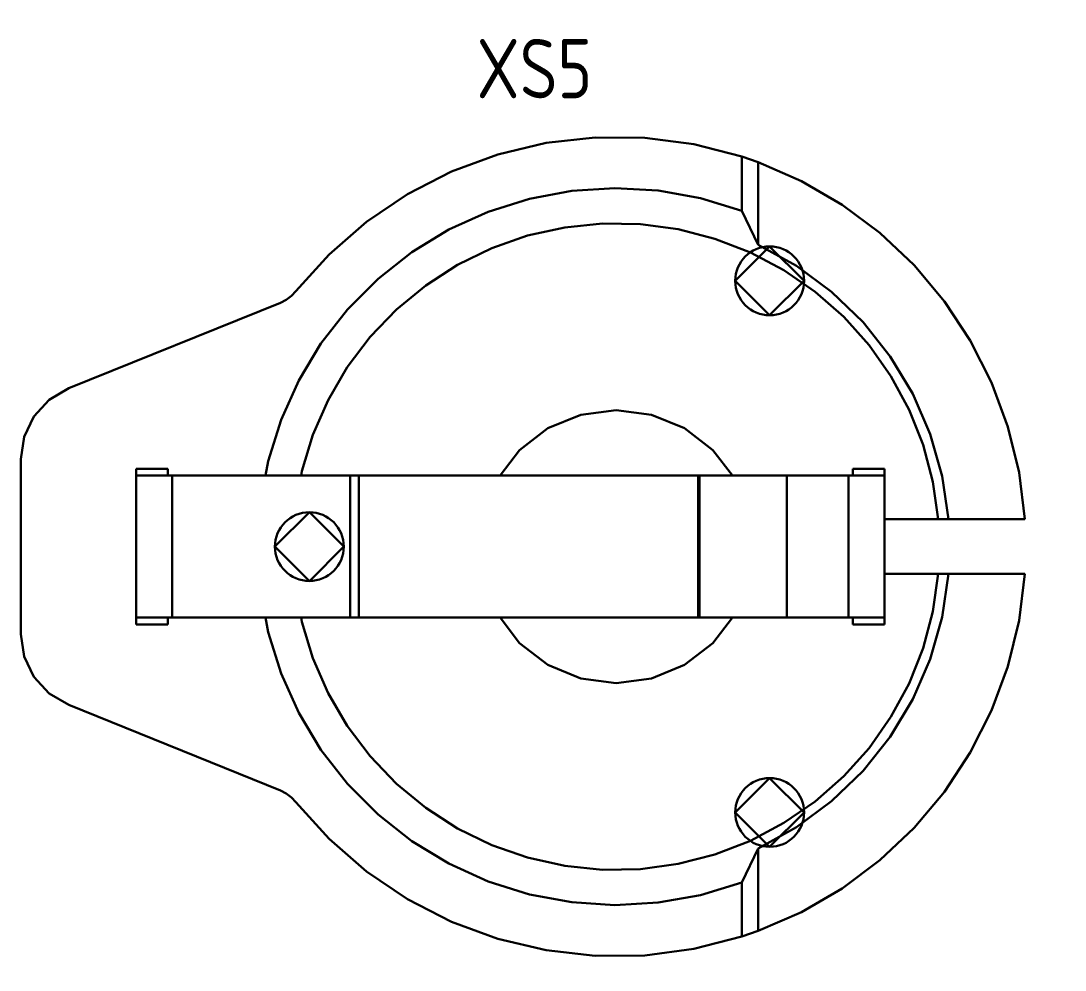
# Model space of a CAD drawing. Header units: inches. Extents: x -969 to 2045, y -594 to 12.
# Drawn here: x 1306.75 to 1331.03, y -267.55 to -245.48 of the extents above; entities that cross this region are included whole.
import ezdxf

# ---------------------------------------------------------------- set-up
doc = ezdxf.new("R2010")
doc.units = ezdxf.units.IN
doc.header["$MEASUREMENT"] = 0
doc.styles.add('GOST type A0', font='gost.TTF', dxfattribs={"height": 2.116667})
doc.dimstyles.new('GOST type A', dxfattribs={"dimtxt": 3.5, "dimasz": 3, "dimexe": 2, "dimexo": 0, "dimgap": 1, "dimtad": 1, "dimtoh": 1, "dimtxsty": 'GOST type A0', "dimcen": 0, "dimazin": 2, "dimtfac": 1, "dimtmove": 0, "dimatfit": 3, "dimfxl": 1, "dimarcsym": 0})

# ---------------------------------------------------------------- blocks, each defined once
blk = doc.blocks.new('*D46')
at = {"color": 0, "lineweight": -2, "transparency": 16777216}
for p, q in [((1330.161, -124.527), (1346.43, -124.527)), ((1344.43, -127.527), (1344.43, -296.527)), ((1330.161, -299.527), (1346.43, -299.527))]:
    blk.add_line(p, q, dxfattribs=at)
at = {"color": 0, "transparency": 16777216}
for points in [[(1343.93, -127.527), (1344.93, -127.527), (1344.43, -124.527)], [(1343.93, -296.527), (1344.93, -296.527), (1344.43, -299.527)]]:
    blk.add_solid(points, dxfattribs=at)
at = {"layer": 'DEFPOINTS', "color": 0, "transparency": 16777216}
for p in [(1330.161, -124.527), (1330.161, -299.527), (1344.43, -299.527)]:
    blk.add_point(p, dxfattribs=at)
at = {"color": 0, "transparency": 16777216, "insert": (1342.371, -212.027), "char_height": 2.1167, "attachment_point": 5, "rotation": 90, "style": 'GOST type A0'}
blk.add_mtext('175*', dxfattribs=at)

msp = doc.modelspace()

# ---------------------------------------------------------------- linework, layer by layer
at = {"color": 7, "lineweight": 30}
for p, q in [((1318.963, -248.322), (1317.843, -248.587)), ((1318.963, -248.322), (1317.843, -248.587)), ((1318.963, -248.322), (1317.843, -248.587)), ((1318.963, -248.322), (1317.843, -248.587)), ((1320.107, -248.193), (1318.963, -248.322)), ((1320.107, -248.193), (1318.963, -248.322)), ((1320.107, -248.193), (1318.963, -248.322)), ((1320.107, -248.193), (1318.963, -248.322)), ((1321.258, -248.204), (1320.107, -248.193)), ((1320.107, -248.193), (1321.258, -248.204)), ((1321.258, -248.204), (1320.107, -248.193)), ((1320.107, -248.193), (1321.258, -248.204)), ((1322.399, -248.354), (1321.258, -248.204)), ((1321.258, -248.204), (1322.399, -248.354)), ((1322.399, -248.354), (1321.258, -248.204)), ((1321.258, -248.204), (1322.399, -248.354)), ((1323.514, -248.64), (1322.399, -248.354)), ((1322.399, -248.354), (1323.514, -248.64)), ((1323.514, -248.64), (1322.399, -248.354)), ((1322.399, -248.354), (1323.514, -248.64)), ((1317.843, -248.587), (1316.763, -248.985)), ((1317.843, -248.587), (1316.763, -248.985)), ((1317.843, -248.587), (1316.763, -248.985)), ((1317.843, -248.587), (1316.763, -248.985)), ((1323.895, -248.772), (1323.514, -248.64)), ((1323.514, -248.64), (1323.514, -249.901)), ((1323.514, -248.64), (1323.895, -248.772)), ((1323.895, -248.772), (1323.514, -248.64)), ((1323.514, -248.64), (1323.514, -249.901)), ((1323.514, -248.64), (1323.895, -248.772)), ((1324.898, -249.21), (1323.895, -248.772)), ((1323.895, -248.772), (1323.895, -250.689)), ((1323.895, -248.772), (1324.898, -249.21)), ((1324.898, -249.21), (1323.895, -248.772)), ((1323.895, -248.772), (1323.895, -250.689)), ((1323.895, -248.772), (1324.898, -249.21)), ((1316.763, -248.985), (1315.739, -249.511)), ((1316.763, -248.985), (1315.739, -249.511)), ((1316.763, -248.985), (1315.739, -249.511)), ((1316.763, -248.985), (1315.739, -249.511)), ((1325.845, -249.76), (1324.898, -249.21)), ((1324.898, -249.21), (1325.845, -249.76)), ((1325.845, -249.76), (1324.898, -249.21)), ((1324.898, -249.21), (1325.845, -249.76)), ((1315.739, -249.511), (1314.786, -250.156)), ((1315.739, -249.511), (1314.786, -250.156)), ((1315.739, -249.511), (1314.786, -250.156)), ((1315.739, -249.511), (1314.786, -250.156)), ((1319.561, -249.437), (1318.574, -249.621)), ((1319.561, -249.437), (1318.574, -249.621)), ((1320.563, -249.373), (1319.561, -249.437)), ((1320.563, -249.373), (1319.561, -249.437)), ((1320.563, -249.373), (1321.566, -249.43)), ((1320.563, -249.373), (1321.566, -249.43)), ((1321.566, -249.43), (1322.554, -249.607)), ((1321.566, -249.43), (1322.554, -249.607)), ((1322.554, -249.607), (1323.514, -249.901)), ((1322.554, -249.607), (1323.514, -249.901)), ((1318.574, -249.621), (1317.617, -249.922)), ((1318.574, -249.621), (1317.617, -249.922)), ((1326.722, -250.415), (1325.845, -249.76)), ((1325.845, -249.76), (1326.722, -250.415)), ((1326.722, -250.415), (1325.845, -249.76)), ((1325.845, -249.76), (1326.722, -250.415)), ((1317.617, -249.922), (1316.702, -250.337)), ((1317.617, -249.922), (1316.702, -250.337)), ((1323.514, -249.901), (1323.895, -250.689)), ((1323.514, -249.901), (1323.895, -250.689)), ((1314.786, -250.156), (1313.917, -250.912)), ((1314.786, -250.156), (1313.917, -250.912)), ((1314.786, -250.156), (1313.917, -250.912)), ((1314.786, -250.156), (1313.917, -250.912)), ((1316.702, -250.337), (1315.844, -250.858)), ((1316.702, -250.337), (1315.844, -250.858)), ((1319.396, -250.285), (1318.534, -250.477)), ((1319.396, -250.285), (1318.534, -250.477)), ((1320.275, -250.196), (1319.396, -250.285)), ((1320.275, -250.196), (1319.396, -250.285)), ((1320.275, -250.196), (1321.158, -250.211)), ((1320.275, -250.196), (1321.158, -250.211)), ((1321.158, -250.211), (1322.034, -250.329)), ((1321.158, -250.211), (1322.034, -250.329)), ((1322.034, -250.329), (1322.889, -250.549)), ((1322.034, -250.329), (1322.889, -250.549)), ((1318.534, -250.477), (1317.7, -250.768)), ((1318.534, -250.477), (1317.7, -250.768)), ((1322.889, -250.549), (1323.713, -250.867)), ((1322.889, -250.549), (1323.713, -250.867)), ((1327.518, -251.166), (1326.722, -250.415)), ((1326.722, -250.415), (1327.518, -251.166)), ((1327.518, -251.166), (1326.722, -250.415)), ((1326.722, -250.415), (1327.518, -251.166)), ((1317.7, -250.768), (1316.906, -251.155)), ((1317.7, -250.768), (1316.906, -251.155)), ((1324.161, -250.727), (1323.361, -251.527)), ((1323.895, -250.689), (1324.784, -251.181)), ((1323.895, -250.689), (1324.784, -251.181)), ((1324.961, -251.527), (1324.161, -250.727)), ((1313.917, -250.912), (1313.146, -251.767)), ((1313.917, -250.912), (1313.146, -251.767)), ((1313.917, -250.912), (1313.146, -251.767)), ((1313.917, -250.912), (1313.146, -251.767)), ((1315.844, -250.858), (1315.055, -251.479)), ((1315.844, -250.858), (1315.055, -251.479)), ((1323.713, -250.867), (1324.494, -251.281)), ((1323.713, -250.867), (1324.494, -251.281)), ((1316.906, -251.155), (1316.163, -251.633)), ((1316.906, -251.155), (1316.163, -251.633)), ((1324.494, -251.281), (1325.22, -251.783)), ((1324.494, -251.281), (1325.22, -251.783)), ((1324.784, -251.181), (1325.601, -251.785)), ((1324.784, -251.181), (1325.601, -251.785)), ((1328.223, -252.004), (1327.518, -251.166)), ((1327.518, -251.166), (1328.223, -252.004)), ((1328.223, -252.004), (1327.518, -251.166)), ((1327.518, -251.166), (1328.223, -252.004)), ((1315.055, -251.479), (1314.346, -252.19)), ((1315.055, -251.479), (1314.346, -252.19)), ((1323.361, -251.527), (1324.161, -252.327)), ((1324.161, -252.327), (1324.961, -251.527)), ((1313.146, -251.767), (1313.042, -251.877)), ((1313.146, -251.767), (1313.042, -251.877)), ((1313.146, -251.767), (1313.042, -251.877)), ((1313.146, -251.767), (1313.042, -251.877)), ((1316.163, -251.633), (1315.482, -252.195)), ((1316.163, -251.633), (1315.482, -252.195)), ((1325.22, -251.783), (1325.883, -252.366)), ((1325.22, -251.783), (1325.883, -252.366)), ((1325.601, -251.785), (1326.332, -252.491)), ((1325.601, -251.785), (1326.332, -252.491)), ((1312.92, -251.968), (1312.784, -252.037)), ((1312.92, -251.968), (1312.784, -252.037)), ((1312.92, -251.968), (1312.784, -252.037)), ((1312.92, -251.968), (1312.784, -252.037)), ((1313.042, -251.877), (1312.92, -251.968)), ((1313.042, -251.877), (1312.92, -251.968)), ((1313.042, -251.877), (1312.92, -251.968)), ((1313.042, -251.877), (1312.92, -251.968)), ((1328.827, -252.918), (1328.223, -252.004)), ((1328.223, -252.004), (1328.827, -252.918)), ((1328.827, -252.918), (1328.223, -252.004)), ((1328.223, -252.004), (1328.827, -252.918)), ((1312.784, -252.037), (1307.862, -254.026)), ((1312.784, -252.037), (1307.862, -254.026)), ((1312.784, -252.037), (1307.862, -254.026)), ((1312.784, -252.037), (1307.862, -254.026)), ((1314.346, -252.19), (1313.728, -252.981)), ((1314.346, -252.19), (1313.728, -252.981)), ((1315.482, -252.195), (1314.87, -252.832)), ((1315.482, -252.195), (1314.87, -252.832)), ((1325.883, -252.366), (1326.473, -253.024)), ((1325.883, -252.366), (1326.473, -253.024)), ((1326.332, -252.491), (1326.965, -253.286)), ((1326.332, -252.491), (1326.965, -253.286)), ((1313.728, -252.981), (1313.21, -253.841)), ((1313.728, -252.981), (1313.21, -253.841)), ((1314.87, -252.832), (1314.338, -253.537)), ((1314.87, -252.832), (1314.338, -253.537)), ((1329.322, -253.894), (1328.827, -252.918)), ((1328.827, -252.918), (1329.322, -253.894)), ((1329.322, -253.894), (1328.827, -252.918)), ((1328.827, -252.918), (1329.322, -253.894)), ((1326.473, -253.024), (1326.982, -253.746)), ((1326.473, -253.024), (1326.982, -253.746)), ((1326.965, -253.286), (1327.488, -254.157)), ((1326.965, -253.286), (1327.488, -254.157)), ((1314.338, -253.537), (1313.892, -254.3)), ((1314.338, -253.537), (1313.892, -254.3)), ((1313.21, -253.841), (1312.799, -254.757)), ((1313.21, -253.841), (1312.799, -254.757)), ((1326.982, -253.746), (1327.402, -254.523)), ((1326.982, -253.746), (1327.402, -254.523)), ((1329.702, -254.921), (1329.322, -253.894)), ((1329.322, -253.894), (1329.702, -254.921)), ((1329.702, -254.921), (1329.322, -253.894)), ((1329.322, -253.894), (1329.702, -254.921)), ((1307.862, -254.026), (1307.409, -254.292)), ((1307.862, -254.026), (1307.409, -254.292)), ((1307.862, -254.026), (1307.409, -254.292)), ((1307.862, -254.026), (1307.409, -254.292)), ((1327.488, -254.157), (1327.893, -255.089)), ((1327.488, -254.157), (1327.893, -255.089)), ((1307.409, -254.292), (1307.054, -254.68)), ((1307.409, -254.292), (1307.054, -254.68)), ((1307.409, -254.292), (1307.054, -254.68)), ((1307.409, -254.292), (1307.054, -254.68)), ((1313.892, -254.3), (1313.539, -255.109)), ((1313.892, -254.3), (1313.539, -255.109)), ((1307.054, -254.68), (1306.828, -255.154)), ((1307.054, -254.68), (1306.828, -255.154)), ((1307.054, -254.68), (1306.828, -255.154)), ((1307.054, -254.68), (1306.828, -255.154)), ((1319.771, -254.639), (1319.005, -254.956)), ((1319.771, -254.639), (1319.005, -254.956)), ((1320.593, -254.531), (1319.771, -254.639)), ((1320.593, -254.531), (1319.771, -254.639)), ((1320.593, -254.531), (1321.415, -254.639)), ((1320.593, -254.531), (1321.415, -254.639)), ((1321.415, -254.639), (1322.18, -254.956)), ((1321.415, -254.639), (1322.18, -254.956)), ((1327.402, -254.523), (1327.729, -255.343)), ((1327.402, -254.523), (1327.729, -255.343)), ((1312.799, -254.757), (1312.501, -255.716)), ((1312.799, -254.757), (1312.501, -255.716)), ((1329.961, -255.985), (1329.702, -254.921)), ((1329.702, -254.921), (1329.961, -255.985)), ((1329.961, -255.985), (1329.702, -254.921)), ((1329.702, -254.921), (1329.961, -255.985)), ((1306.828, -255.154), (1306.75, -255.674)), ((1306.828, -255.154), (1306.75, -255.674)), ((1306.828, -255.154), (1306.75, -255.674)), ((1306.828, -255.154), (1306.75, -255.674)), ((1313.539, -255.109), (1313.283, -255.955)), ((1313.539, -255.109), (1313.283, -255.955)), ((1319.005, -254.956), (1318.348, -255.461)), ((1319.005, -254.956), (1318.348, -255.461)), ((1322.18, -254.956), (1322.838, -255.461)), ((1322.18, -254.956), (1322.838, -255.461)), ((1327.893, -255.089), (1328.173, -256.066)), ((1327.893, -255.089), (1328.173, -256.066)), ((1327.729, -255.343), (1327.957, -256.197)), ((1327.729, -255.343), (1327.957, -256.197)), ((1306.75, -255.674), (1306.75, -259.738)), ((1306.75, -255.674), (1306.75, -259.738)), ((1306.75, -255.674), (1306.75, -259.738)), ((1306.75, -255.674), (1306.75, -259.738)), ((1318.348, -255.461), (1317.892, -256.055)), ((1318.348, -255.461), (1317.892, -256.055)), ((1322.838, -255.461), (1323.294, -256.055)), ((1322.838, -255.461), (1323.294, -256.055)), ((1310.166, -255.896), (1309.43, -255.896)), ((1309.43, -255.896), (1309.43, -259.516)), ((1310.166, -255.896), (1309.43, -255.896)), ((1309.43, -255.896), (1309.43, -259.516)), ((1310.166, -255.896), (1310.166, -256.055)), ((1310.166, -255.896), (1310.166, -256.055)), ((1312.501, -255.716), (1312.439, -256.055)), ((1312.501, -255.716), (1312.439, -256.055)), ((1326.092, -255.896), (1326.829, -255.896)), ((1326.092, -255.896), (1326.092, -256.055)), ((1326.092, -255.896), (1326.829, -255.896)), ((1326.092, -255.896), (1326.092, -256.055)), ((1326.829, -255.896), (1326.829, -257.071)), ((1326.829, -255.896), (1326.829, -257.071)), ((1309.458, -256.055), (1309.43, -256.055)), ((1309.458, -256.055), (1309.43, -256.055)), ((1309.542, -256.055), (1309.458, -256.055)), ((1309.542, -256.055), (1309.458, -256.055)), ((1309.675, -256.055), (1309.542, -256.055)), ((1309.675, -256.055), (1309.542, -256.055)), ((1309.848, -256.055), (1309.675, -256.055)), ((1309.848, -256.055), (1309.675, -256.055)), ((1310.05, -256.055), (1309.848, -256.055)), ((1310.05, -256.055), (1309.848, -256.055)), ((1310.05, -256.055), (1310.266, -256.055)), ((1310.05, -256.055), (1310.266, -256.055)), ((1310.266, -256.055), (1314.408, -256.055)), ((1310.266, -256.055), (1310.266, -259.357)), ((1310.266, -256.055), (1314.408, -256.055)), ((1310.266, -256.055), (1310.266, -259.357)), ((1313.283, -255.955), (1313.265, -256.055)), ((1313.283, -255.955), (1313.265, -256.055)), ((1314.475, -256.055), (1314.408, -256.055)), ((1314.408, -256.055), (1314.408, -259.357)), ((1314.475, -256.055), (1314.408, -256.055)), ((1314.408, -256.055), (1314.408, -259.357)), ((1314.542, -256.055), (1314.475, -256.055)), ((1314.542, -256.055), (1314.475, -256.055)), ((1314.608, -256.055), (1314.542, -256.055)), ((1314.608, -256.055), (1314.542, -256.055)), ((1314.608, -256.055), (1322.502, -256.055)), ((1314.608, -256.055), (1314.608, -259.357)), ((1314.608, -256.055), (1322.502, -256.055)), ((1314.608, -256.055), (1314.608, -259.357)), ((1322.51, -256.055), (1322.502, -256.055)), ((1322.502, -256.055), (1325.992, -256.055)), ((1322.502, -256.055), (1322.502, -259.357)), ((1322.51, -256.055), (1322.502, -256.055)), ((1322.502, -256.055), (1325.992, -256.055)), ((1322.502, -256.055), (1322.502, -259.357)), ((1322.518, -256.055), (1322.51, -256.055)), ((1322.518, -256.055), (1322.51, -256.055)), ((1322.526, -256.055), (1322.518, -256.055)), ((1322.526, -256.055), (1322.518, -256.055)), ((1322.526, -256.055), (1324.564, -256.055)), ((1322.526, -256.055), (1322.526, -259.357)), ((1322.526, -256.055), (1324.564, -256.055)), ((1322.526, -256.055), (1322.526, -259.357)), ((1324.564, -256.055), (1324.564, -259.357)), ((1324.564, -256.055), (1324.564, -259.357)), ((1326.209, -256.055), (1325.992, -256.055)), ((1325.992, -256.055), (1325.992, -259.357)), ((1326.209, -256.055), (1325.992, -256.055)), ((1325.992, -256.055), (1325.992, -259.357)), ((1326.41, -256.055), (1326.209, -256.055)), ((1326.41, -256.055), (1326.209, -256.055)), ((1326.41, -256.055), (1326.584, -256.055)), ((1326.41, -256.055), (1326.584, -256.055)), ((1326.717, -256.055), (1326.584, -256.055)), ((1326.717, -256.055), (1326.584, -256.055)), ((1326.8, -256.055), (1326.717, -256.055)), ((1326.8, -256.055), (1326.717, -256.055)), ((1326.829, -256.055), (1326.8, -256.055)), ((1326.829, -256.055), (1326.8, -256.055)), ((1328.173, -256.066), (1328.322, -257.071)), ((1328.173, -256.066), (1328.322, -257.071)), ((1330.097, -257.071), (1329.961, -255.985)), ((1329.961, -255.985), (1330.097, -257.071)), ((1330.097, -257.071), (1329.961, -255.985)), ((1329.961, -255.985), (1330.097, -257.071)), ((1327.957, -256.197), (1328.083, -257.071)), ((1327.957, -256.197), (1328.083, -257.071)), ((1313.458, -256.906), (1312.658, -257.706)), ((1314.258, -257.706), (1313.458, -256.906)), ((1326.829, -258.341), (1326.829, -257.071)), ((1326.829, -257.071), (1328.083, -257.071)), ((1326.829, -257.071), (1326.829, -258.341)), ((1326.829, -257.071), (1328.083, -257.071)), ((1326.829, -258.341), (1326.829, -257.071)), ((1326.829, -257.071), (1328.083, -257.071)), ((1326.829, -257.071), (1326.829, -258.341)), ((1326.829, -257.071), (1328.083, -257.071)), ((1328.083, -257.071), (1328.144, -257.071)), ((1328.083, -257.071), (1328.144, -257.071)), ((1328.083, -257.071), (1328.144, -257.071)), ((1328.083, -257.071), (1328.144, -257.071)), ((1328.144, -257.071), (1328.322, -257.071)), ((1328.322, -257.071), (1328.144, -257.071)), ((1328.144, -257.071), (1328.322, -257.071)), ((1328.322, -257.071), (1328.144, -257.071)), ((1328.322, -257.071), (1330.097, -257.071)), ((1328.322, -257.071), (1330.097, -257.071)), ((1328.322, -257.071), (1330.097, -257.071)), ((1328.322, -257.071), (1330.097, -257.071)), ((1312.658, -257.706), (1313.458, -258.506)), ((1313.458, -258.506), (1314.258, -257.706)), ((1328.083, -258.341), (1326.829, -258.341)), ((1326.829, -258.341), (1326.829, -259.516)), ((1326.829, -258.341), (1328.083, -258.341)), ((1328.083, -258.341), (1326.829, -258.341)), ((1326.829, -258.341), (1326.829, -259.516)), ((1326.829, -258.341), (1328.083, -258.341)), ((1328.083, -258.341), (1327.957, -259.215)), ((1328.083, -258.341), (1327.957, -259.215)), ((1328.144, -258.341), (1328.083, -258.341)), ((1328.083, -258.341), (1328.144, -258.341)), ((1328.144, -258.341), (1328.083, -258.341)), ((1328.083, -258.341), (1328.144, -258.341)), ((1328.322, -258.341), (1328.144, -258.341)), ((1328.322, -258.341), (1328.144, -258.341)), ((1328.322, -258.341), (1328.144, -258.341)), ((1328.322, -258.341), (1328.144, -258.341)), ((1328.322, -258.341), (1328.173, -259.346)), ((1328.322, -258.341), (1328.173, -259.346)), ((1330.097, -258.341), (1328.322, -258.341)), ((1328.322, -258.341), (1330.097, -258.341)), ((1330.097, -258.341), (1328.322, -258.341)), ((1328.322, -258.341), (1330.097, -258.341)), ((1329.961, -259.427), (1330.097, -258.341)), ((1330.097, -258.341), (1329.961, -259.427)), ((1329.961, -259.427), (1330.097, -258.341)), ((1330.097, -258.341), (1329.961, -259.427)), ((1327.957, -259.215), (1327.729, -260.069)), ((1327.957, -259.215), (1327.729, -260.069)), ((1309.458, -259.357), (1309.43, -259.357)), ((1309.458, -259.357), (1309.43, -259.357)), ((1310.166, -259.516), (1309.43, -259.516)), ((1310.166, -259.516), (1309.43, -259.516)), ((1309.542, -259.357), (1309.458, -259.357)), ((1309.542, -259.357), (1309.458, -259.357)), ((1309.675, -259.357), (1309.542, -259.357)), ((1309.675, -259.357), (1309.542, -259.357)), ((1309.848, -259.357), (1309.675, -259.357)), ((1309.848, -259.357), (1309.675, -259.357)), ((1310.05, -259.357), (1309.848, -259.357)), ((1310.05, -259.357), (1309.848, -259.357)), ((1310.05, -259.357), (1310.266, -259.357)), ((1310.05, -259.357), (1310.266, -259.357)), ((1310.166, -259.357), (1310.166, -259.516)), ((1310.166, -259.357), (1310.166, -259.516)), ((1310.266, -259.357), (1314.408, -259.357)), ((1310.266, -259.357), (1314.408, -259.357)), ((1312.439, -259.357), (1312.501, -259.696)), ((1312.439, -259.357), (1312.501, -259.696)), ((1313.265, -259.357), (1313.283, -259.457)), ((1313.265, -259.357), (1313.283, -259.457)), ((1313.283, -259.457), (1313.539, -260.303)), ((1313.283, -259.457), (1313.539, -260.303)), ((1314.475, -259.357), (1314.408, -259.357)), ((1314.475, -259.357), (1314.408, -259.357)), ((1314.542, -259.357), (1314.475, -259.357)), ((1314.542, -259.357), (1314.475, -259.357)), ((1314.608, -259.357), (1314.542, -259.357)), ((1314.608, -259.357), (1314.542, -259.357)), ((1314.608, -259.357), (1322.502, -259.357)), ((1314.608, -259.357), (1322.502, -259.357)), ((1317.892, -259.357), (1318.348, -259.951)), ((1317.892, -259.357), (1318.348, -259.951)), ((1322.51, -259.357), (1322.502, -259.357)), ((1322.502, -259.357), (1325.992, -259.357)), ((1322.51, -259.357), (1322.502, -259.357)), ((1322.502, -259.357), (1325.992, -259.357)), ((1322.518, -259.357), (1322.51, -259.357)), ((1322.518, -259.357), (1322.51, -259.357)), ((1322.526, -259.357), (1322.518, -259.357)), ((1322.526, -259.357), (1322.518, -259.357)), ((1322.526, -259.357), (1324.564, -259.357)), ((1322.526, -259.357), (1324.564, -259.357)), ((1323.294, -259.357), (1322.838, -259.951)), ((1323.294, -259.357), (1322.838, -259.951)), ((1326.209, -259.357), (1325.992, -259.357)), ((1326.209, -259.357), (1325.992, -259.357)), ((1326.092, -259.357), (1326.092, -259.516)), ((1326.092, -259.357), (1326.092, -259.516)), ((1326.092, -259.516), (1326.829, -259.516)), ((1326.092, -259.516), (1326.829, -259.516)), ((1326.41, -259.357), (1326.209, -259.357)), ((1326.41, -259.357), (1326.209, -259.357)), ((1326.41, -259.357), (1326.584, -259.357)), ((1326.41, -259.357), (1326.584, -259.357)), ((1326.717, -259.357), (1326.584, -259.357)), ((1326.717, -259.357), (1326.584, -259.357)), ((1326.8, -259.357), (1326.717, -259.357)), ((1326.8, -259.357), (1326.717, -259.357)), ((1326.829, -259.357), (1326.8, -259.357)), ((1326.829, -259.357), (1326.8, -259.357)), ((1328.173, -259.346), (1327.893, -260.323)), ((1328.173, -259.346), (1327.893, -260.323)), ((1329.702, -260.491), (1329.961, -259.427)), ((1329.961, -259.427), (1329.702, -260.491)), ((1329.702, -260.491), (1329.961, -259.427)), ((1329.961, -259.427), (1329.702, -260.491)), ((1306.75, -259.738), (1306.828, -260.258)), ((1306.75, -259.738), (1306.828, -260.258)), ((1306.75, -259.738), (1306.828, -260.258)), ((1306.75, -259.738), (1306.828, -260.258)), ((1312.501, -259.696), (1312.799, -260.655)), ((1312.501, -259.696), (1312.799, -260.655)), ((1318.348, -259.951), (1319.005, -260.456)), ((1318.348, -259.951), (1319.005, -260.456)), ((1322.838, -259.951), (1322.18, -260.456)), ((1322.838, -259.951), (1322.18, -260.456)), ((1306.828, -260.258), (1307.054, -260.732)), ((1306.828, -260.258), (1307.054, -260.732)), ((1306.828, -260.258), (1307.054, -260.732)), ((1306.828, -260.258), (1307.054, -260.732)), ((1327.729, -260.069), (1327.402, -260.889)), ((1327.729, -260.069), (1327.402, -260.889)), ((1313.539, -260.303), (1313.892, -261.112)), ((1313.539, -260.303), (1313.892, -261.112)), ((1319.005, -260.456), (1319.771, -260.773)), ((1319.005, -260.456), (1319.771, -260.773)), ((1322.18, -260.456), (1321.415, -260.773)), ((1322.18, -260.456), (1321.415, -260.773)), ((1327.893, -260.323), (1327.488, -261.255)), ((1327.893, -260.323), (1327.488, -261.255)), ((1329.322, -261.518), (1329.702, -260.491)), ((1329.702, -260.491), (1329.322, -261.518)), ((1329.322, -261.518), (1329.702, -260.491)), ((1329.702, -260.491), (1329.322, -261.518)), ((1307.054, -260.732), (1307.409, -261.12)), ((1307.054, -260.732), (1307.409, -261.12)), ((1307.054, -260.732), (1307.409, -261.12)), ((1307.054, -260.732), (1307.409, -261.12)), ((1312.799, -260.655), (1313.21, -261.571)), ((1312.799, -260.655), (1313.21, -261.571)), ((1319.771, -260.773), (1320.593, -260.881)), ((1319.771, -260.773), (1320.593, -260.881)), ((1321.415, -260.773), (1320.593, -260.881)), ((1321.415, -260.773), (1320.593, -260.881)), ((1327.402, -260.889), (1326.982, -261.666)), ((1327.402, -260.889), (1326.982, -261.666)), ((1307.409, -261.12), (1307.862, -261.387)), ((1307.409, -261.12), (1307.862, -261.387)), ((1307.409, -261.12), (1307.862, -261.387)), ((1307.409, -261.12), (1307.862, -261.387)), ((1313.892, -261.112), (1314.338, -261.875)), ((1313.892, -261.112), (1314.338, -261.875)), ((1327.488, -261.255), (1326.965, -262.126)), ((1327.488, -261.255), (1326.965, -262.126)), ((1307.862, -261.387), (1312.784, -263.375)), ((1307.862, -261.387), (1312.784, -263.375)), ((1307.862, -261.387), (1312.784, -263.375)), ((1307.862, -261.387), (1312.784, -263.375)), ((1313.21, -261.571), (1313.728, -262.431)), ((1313.21, -261.571), (1313.728, -262.431)), ((1326.982, -261.666), (1326.473, -262.388)), ((1326.982, -261.666), (1326.473, -262.388)), ((1328.827, -262.495), (1329.322, -261.518)), ((1329.322, -261.518), (1328.827, -262.495)), ((1328.827, -262.495), (1329.322, -261.518)), ((1329.322, -261.518), (1328.827, -262.495)), ((1314.338, -261.875), (1314.87, -262.58)), ((1314.338, -261.875), (1314.87, -262.58)), ((1326.965, -262.126), (1326.332, -262.921)), ((1326.965, -262.126), (1326.332, -262.921)), ((1313.728, -262.431), (1314.346, -263.222)), ((1313.728, -262.431), (1314.346, -263.222)), ((1326.473, -262.388), (1325.883, -263.046)), ((1326.473, -262.388), (1325.883, -263.046)), ((1314.87, -262.58), (1315.482, -263.217)), ((1314.87, -262.58), (1315.482, -263.217)), ((1328.223, -263.408), (1328.827, -262.495)), ((1328.827, -262.495), (1328.223, -263.408)), ((1328.223, -263.408), (1328.827, -262.495)), ((1328.827, -262.495), (1328.223, -263.408)), ((1326.332, -262.921), (1325.601, -263.627)), ((1326.332, -262.921), (1325.601, -263.627)), ((1324.161, -263.085), (1323.361, -263.885)), ((1324.961, -263.885), (1324.161, -263.085)), ((1325.883, -263.046), (1325.22, -263.63)), ((1325.883, -263.046), (1325.22, -263.63)), ((1312.784, -263.375), (1312.92, -263.444)), ((1312.784, -263.375), (1312.92, -263.444)), ((1312.784, -263.375), (1312.92, -263.444)), ((1312.784, -263.375), (1312.92, -263.444)), ((1312.92, -263.444), (1313.042, -263.535)), ((1312.92, -263.444), (1313.042, -263.535)), ((1312.92, -263.444), (1313.042, -263.535)), ((1312.92, -263.444), (1313.042, -263.535)), ((1314.346, -263.222), (1315.055, -263.933)), ((1314.346, -263.222), (1315.055, -263.933)), ((1315.482, -263.217), (1316.163, -263.779)), ((1315.482, -263.217), (1316.163, -263.779)), ((1327.518, -264.246), (1328.223, -263.408)), ((1328.223, -263.408), (1327.518, -264.246)), ((1327.518, -264.246), (1328.223, -263.408)), ((1328.223, -263.408), (1327.518, -264.246)), ((1313.042, -263.535), (1313.146, -263.645)), ((1313.042, -263.535), (1313.146, -263.645)), ((1313.042, -263.535), (1313.146, -263.645)), ((1313.042, -263.535), (1313.146, -263.645)), ((1313.146, -263.645), (1313.917, -264.5)), ((1313.146, -263.645), (1313.917, -264.5)), ((1313.146, -263.645), (1313.917, -264.5)), ((1313.146, -263.645), (1313.917, -264.5)), ((1325.22, -263.63), (1324.494, -264.131)), ((1325.22, -263.63), (1324.494, -264.131)), ((1325.601, -263.627), (1324.784, -264.231)), ((1325.601, -263.627), (1324.784, -264.231)), ((1315.055, -263.933), (1315.844, -264.554)), ((1315.055, -263.933), (1315.844, -264.554)), ((1316.163, -263.779), (1316.906, -264.257)), ((1316.163, -263.779), (1316.906, -264.257)), ((1323.361, -263.885), (1324.161, -264.685)), ((1324.161, -264.685), (1324.961, -263.885)), ((1324.494, -264.131), (1323.713, -264.545)), ((1324.494, -264.131), (1323.713, -264.545)), ((1316.906, -264.257), (1317.7, -264.644)), ((1316.906, -264.257), (1317.7, -264.644)), ((1324.784, -264.231), (1323.895, -264.723)), ((1324.784, -264.231), (1323.895, -264.723)), ((1326.722, -264.997), (1327.518, -264.246)), ((1327.518, -264.246), (1326.722, -264.997)), ((1326.722, -264.997), (1327.518, -264.246)), ((1327.518, -264.246), (1326.722, -264.997)), ((1313.917, -264.5), (1314.786, -265.256)), ((1313.917, -264.5), (1314.786, -265.256)), ((1313.917, -264.5), (1314.786, -265.256)), ((1313.917, -264.5), (1314.786, -265.256)), ((1315.844, -264.554), (1316.702, -265.075)), ((1315.844, -264.554), (1316.702, -265.075)), ((1317.7, -264.644), (1318.534, -264.935)), ((1317.7, -264.644), (1318.534, -264.935)), ((1323.713, -264.545), (1322.889, -264.863)), ((1323.713, -264.545), (1322.889, -264.863)), ((1322.889, -264.863), (1322.034, -265.083)), ((1322.889, -264.863), (1322.034, -265.083)), ((1323.895, -264.723), (1323.514, -265.511)), ((1323.895, -264.723), (1323.514, -265.511)), ((1323.895, -264.723), (1323.895, -266.64)), ((1323.895, -264.723), (1323.895, -266.64)), ((1316.702, -265.075), (1317.617, -265.49)), ((1316.702, -265.075), (1317.617, -265.49)), ((1318.534, -264.935), (1319.396, -265.127)), ((1318.534, -264.935), (1319.396, -265.127)), ((1319.396, -265.127), (1320.275, -265.216)), ((1319.396, -265.127), (1320.275, -265.216)), ((1322.034, -265.083), (1321.158, -265.202)), ((1322.034, -265.083), (1321.158, -265.202)), ((1325.845, -265.652), (1326.722, -264.997)), ((1326.722, -264.997), (1325.845, -265.652)), ((1325.845, -265.652), (1326.722, -264.997)), ((1326.722, -264.997), (1325.845, -265.652)), ((1314.786, -265.256), (1315.739, -265.901)), ((1314.786, -265.256), (1315.739, -265.901)), ((1314.786, -265.256), (1315.739, -265.901)), ((1314.786, -265.256), (1315.739, -265.901)), ((1321.158, -265.202), (1320.275, -265.216)), ((1321.158, -265.202), (1320.275, -265.216)), ((1317.617, -265.49), (1318.574, -265.791)), ((1317.617, -265.49), (1318.574, -265.791)), ((1323.514, -265.511), (1322.554, -265.805)), ((1323.514, -265.511), (1322.554, -265.805)), ((1323.514, -265.511), (1323.514, -266.772)), ((1323.514, -265.511), (1323.514, -266.772)), ((1318.574, -265.791), (1319.561, -265.975)), ((1318.574, -265.791), (1319.561, -265.975)), ((1322.554, -265.805), (1321.566, -265.983)), ((1322.554, -265.805), (1321.566, -265.983)), ((1324.898, -266.203), (1325.845, -265.652)), ((1325.845, -265.652), (1324.898, -266.203)), ((1324.898, -266.203), (1325.845, -265.652)), ((1325.845, -265.652), (1324.898, -266.203)), ((1315.739, -265.901), (1316.763, -266.427)), ((1315.739, -265.901), (1316.763, -266.427)), ((1315.739, -265.901), (1316.763, -266.427)), ((1315.739, -265.901), (1316.763, -266.427)), ((1319.561, -265.975), (1320.563, -266.039)), ((1319.561, -265.975), (1320.563, -266.039)), ((1321.566, -265.983), (1320.563, -266.039)), ((1321.566, -265.983), (1320.563, -266.039)), ((1323.895, -266.64), (1324.898, -266.203)), ((1324.898, -266.203), (1323.895, -266.64)), ((1323.895, -266.64), (1324.898, -266.203)), ((1324.898, -266.203), (1323.895, -266.64)), ((1316.763, -266.427), (1317.843, -266.825)), ((1316.763, -266.427), (1317.843, -266.825)), ((1316.763, -266.427), (1317.843, -266.825)), ((1316.763, -266.427), (1317.843, -266.825)), ((1317.843, -266.825), (1318.963, -267.091)), ((1317.843, -266.825), (1318.963, -267.091)), ((1317.843, -266.825), (1318.963, -267.091)), ((1317.843, -266.825), (1318.963, -267.091)), ((1322.399, -267.058), (1323.514, -266.772)), ((1323.514, -266.772), (1322.399, -267.058)), ((1322.399, -267.058), (1323.514, -266.772)), ((1323.514, -266.772), (1322.399, -267.058)), ((1323.514, -266.772), (1323.895, -266.64)), ((1323.895, -266.64), (1323.514, -266.772)), ((1323.514, -266.772), (1323.895, -266.64)), ((1323.895, -266.64), (1323.514, -266.772)), ((1318.963, -267.091), (1320.107, -267.219)), ((1318.963, -267.091), (1320.107, -267.219)), ((1318.963, -267.091), (1320.107, -267.219)), ((1318.963, -267.091), (1320.107, -267.219)), ((1321.258, -267.208), (1322.399, -267.058)), ((1322.399, -267.058), (1321.258, -267.208)), ((1321.258, -267.208), (1322.399, -267.058)), ((1322.399, -267.058), (1321.258, -267.208)), ((1320.107, -267.219), (1321.258, -267.208)), ((1321.258, -267.208), (1320.107, -267.219)), ((1320.107, -267.219), (1321.258, -267.208)), ((1321.258, -267.208), (1320.107, -267.219))]:
    msp.add_line(p, q, dxfattribs=at)
for centre, start, end in [((1324.161, -251.527), 90, 180), ((1324.161, -251.527), 0, 90), ((1324.161, -251.527), 180, 270), ((1324.161, -251.527), 270, 0), ((1313.458, -257.706), 90, 180), ((1313.458, -257.706), 0, 90), ((1313.458, -257.706), 180, 270), ((1313.458, -257.706), 270, 0), ((1324.161, -263.885), 90, 180), ((1324.161, -263.885), 0, 90), ((1324.161, -263.885), 180, 270), ((1324.161, -263.885), 270, 0)]:
    msp.add_arc(centre, 0.8, start, end, dxfattribs=at)

# ---------------------------------------------------------------- texts
at = {"color": 7, "lineweight": 30, "style": 'GOST type A0'}
msp.add_text('XS5', height=1.3796, dxfattribs=at).set_placement((1317.346, -247.283))

# ---------------------------------------------------------------- dimensions: what is measured, and where the dimension line sits
dim = msp.add_linear_dim(base=(1344.43, -299.527), p1=(1330.161, -124.527), p2=(1330.161, -299.527), angle=90, text='175*', dimstyle='GOST type A')
dim.commit()
dim.dimension.update_dxf_attribs({"geometry": '*D46', "text_midpoint": (1342.371, -212.027)})

doc.saveas('drawing.dxf')
